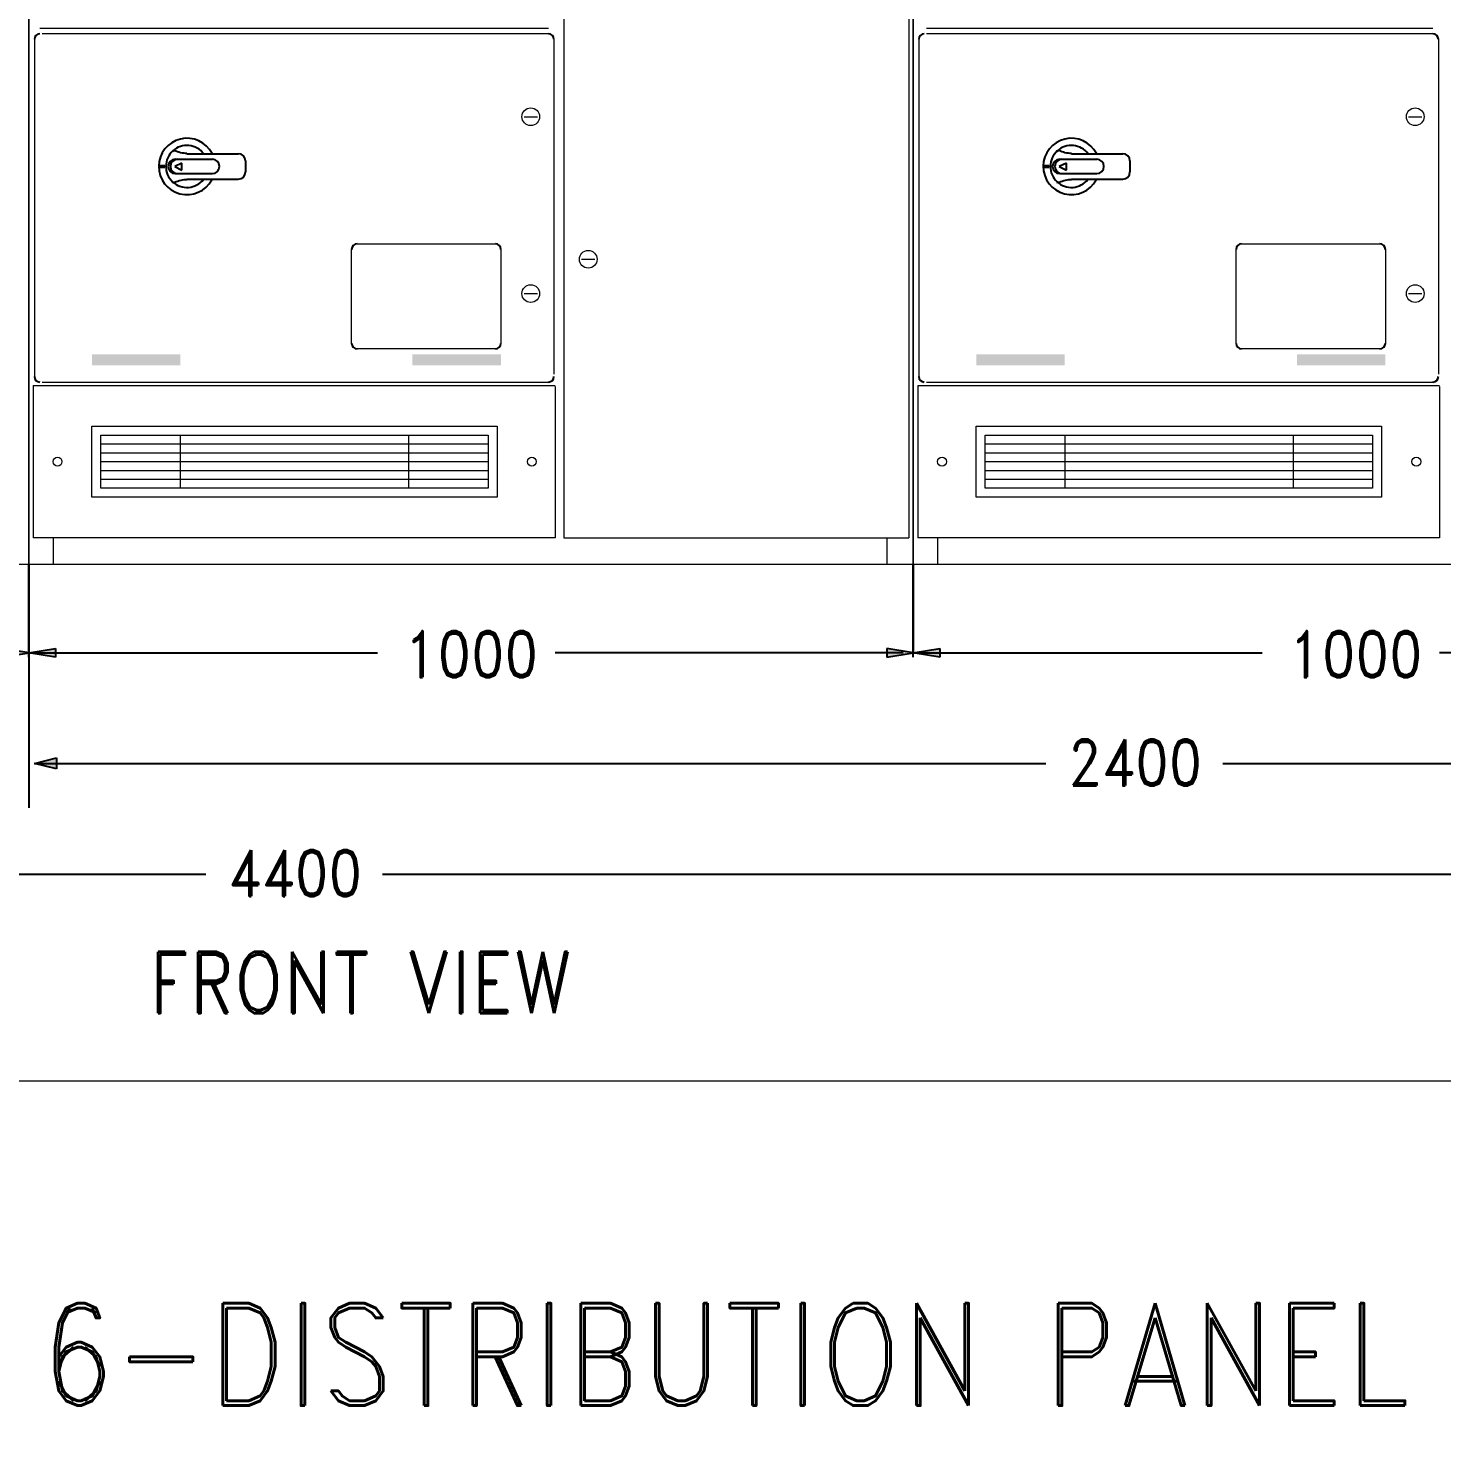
# Model space of a CAD drawing. Extents: x -5343388 to 7033982, y -486386 to 188356.
# Drawn here: x 893784 to 897236, y 132992 to 136439 of the extents above; entities that cross this region are included whole.
import ezdxf
from ezdxf.enums import TextEntityAlignment as Align

# ---------------------------------------------------------------- set-up
doc = ezdxf.new("R2010")
doc.units = 0
doc.header["$MEASUREMENT"] = 0
doc.linetypes.add('EPLANLINE7', pattern=[0])
doc.layers.add('E12', color=40, linetype='Continuous', lineweight=20)
doc.layers.add('E21', color=7, linetype='Continuous', lineweight=20)
doc.styles.add('DK Text', font='romand.shx', dxfattribs={"width": 0.85})

msp = doc.modelspace()

# ---------------------------------------------------------------- hatches: boundary and pattern name
for points in [[(893720.34627, 134924.23138), (893720.34627, 134902.63138), (893785.14627, 134913.43138)], [(893849.94627, 134924.23138), (893849.94627, 134902.63138), (893785.14627, 134913.43138)], [(895880.34627, 134924.23138), (895880.34627, 134902.63138), (895945.14627, 134913.43138)], [(896009.94627, 134924.23138), (896009.94627, 134902.63138), (895945.14627, 134913.43138)], [(893798.64627, 134643.43138), (893852.64627, 134656.93138), (893852.64627, 134629.93138)]]:
    msp.add_hatch(color=8).paths.add_polyline_path(points, flags=0)

# ---------------------------------------------------------------- linework, layer by layer
at = {"color": 8}
for p, q in [((893785.14627, 134902.63138), (893785.14627, 135129.43138)), ((893785.14627, 135128.08138), (893785.14627, 134913.43138)), ((895945.14627, 134902.63138), (895945.14627, 135129.43138)), ((895945.14627, 135128.08138), (895945.14627, 134913.43138)), ((893785.14627, 134967.43138), (893785.14627, 134535.43138)), ((893785.14627, 134967.43138), (893785.14627, 134535.43138)), ((893785.14627, 134913.43138), (893720.34627, 134924.23138)), ((893720.34627, 134902.63138), (893785.14627, 134913.43138)), ((893785.14627, 134913.43138), (893849.94627, 134924.23138)), ((893849.94627, 134902.63138), (893785.14627, 134913.43138)), ((893785.14627, 134913.43138), (894636.99627, 134913.43138)), ((893849.94627, 134924.23138), (893849.94627, 134902.63138)), ((895920.84627, 134913.43138), (895070.34627, 134913.43138)), ((895880.34627, 134924.23138), (895880.34627, 134902.63138)), ((895945.14627, 134913.43138), (895880.34627, 134924.23138)), ((895880.34627, 134902.63138), (895945.14627, 134913.43138)), ((895945.14627, 134913.43138), (896009.94627, 134924.23138)), ((896009.94627, 134902.63138), (895945.14627, 134913.43138)), ((895945.14627, 134913.43138), (896796.99627, 134913.43138)), ((896009.94627, 134924.23138), (896009.94627, 134902.63138)), ((898080.84627, 134913.43138), (897230.34627, 134913.43138)), ((893798.64627, 134643.43138), (893852.64627, 134656.93138)), ((893852.64627, 134629.93138), (893798.64627, 134643.43138)), ((893798.64627, 134643.43138), (896269.14627, 134643.43138)), ((893852.64627, 134656.93138), (893852.64627, 134629.93138)), ((896701.14627, 134643.43138), (898915.14627, 134643.43138)), ((889478.64627, 134373.43138), (894217.14627, 134373.43138)), ((894649.14627, 134373.43138), (898915.14627, 134373.43138))]:
    msp.add_line(p, q, dxfattribs=at)
at = {"color": 6, "linetype": 'Continuous', "lineweight": 0}
msp.add_lwpolyline([(888412.21285, 143250.5131), (902116.45632, 143250.5131), (902116.45632, 133867.75949), (888412.21285, 133867.75949)], close=True, dxfattribs=at)
at = {"layer": 'E12', "color": 1, "linetype": 'EPLANLINE7', "lineweight": 13}
for p, q in [((893785.14627, 139881.43138), (893785.14627, 135129.43138)), ((893785.14627, 135129.43138), (893785.14627, 139881.43138)), ((895945.14627, 139881.43138), (895945.14627, 135129.43138)), ((895945.14627, 135129.43138), (895945.14627, 139881.43138)), ((895091.94627, 139784.23138), (895091.94627, 135194.23138)), ((895934.34627, 139784.23138), (895934.34627, 135194.23138)), ((893812.14627, 136438.93138), (895054.14627, 136438.93138)), ((895054.14627, 136425.43138), (893817.54627, 136425.43138)), ((895977.54627, 136438.93138), (897214.14627, 136438.93138)), ((897214.14627, 136425.43138), (895977.54627, 136425.43138)), ((893798.64627, 136411.93138), (893798.64627, 135588.43138)), ((895067.64627, 136411.93138), (895067.64627, 135593.83138)), ((895958.64627, 136411.93138), (895958.64627, 135588.43138)), ((897227.64627, 136411.93138), (897227.64627, 135593.83138)), ((894994.74627, 136222.93138), (895027.14627, 136222.93138)), ((897154.74627, 136222.93138), (897187.14627, 136222.93138)), ((894587.04627, 135912.43138), (894924.54627, 135912.43138)), ((896747.04627, 135912.43138), (897084.54627, 135912.43138)), ((894573.54627, 135669.43138), (894573.54627, 135898.93138)), ((894938.04627, 135898.93138), (894938.04627, 135669.43138)), ((895135.14627, 135874.63138), (895167.54627, 135874.63138)), ((896733.54627, 135669.43138), (896733.54627, 135898.93138)), ((897098.04627, 135898.93138), (897098.04627, 135669.43138)), ((894994.74627, 135790.93138), (895027.14627, 135790.93138)), ((897154.74627, 135790.93138), (897187.14627, 135790.93138)), ((894924.54627, 135655.93138), (894587.04627, 135655.93138)), ((897084.54627, 135655.93138), (896747.04627, 135655.93138)), ((893795.94627, 135566.83138), (895070.34627, 135566.83138)), ((893795.94627, 135566.83138), (893795.94627, 135194.23138)), ((893817.54627, 135574.93138), (895054.14627, 135574.93138)), ((895070.34627, 135564.13138), (895070.34627, 135194.23138)), ((895955.94627, 135566.83138), (897230.34627, 135566.83138)), ((895955.94627, 135566.83138), (895955.94627, 135194.23138)), ((895977.54627, 135574.93138), (897214.14627, 135574.93138)), ((897230.34627, 135564.13138), (897230.34627, 135194.23138)), ((893939.04627, 135466.93138), (894928.59627, 135466.93138)), ((893939.04627, 135294.13138), (893939.04627, 135466.93138)), ((894928.59627, 135466.93138), (894928.59627, 135294.13138)), ((896099.04627, 135466.93138), (897088.59627, 135466.93138)), ((896099.04627, 135294.13138), (896099.04627, 135466.93138)), ((897088.59627, 135466.93138), (897088.59627, 135294.13138)), ((893960.64627, 135445.33138), (894906.99627, 135445.33138)), ((893960.64627, 135315.73138), (893960.64627, 135445.33138)), ((893960.64627, 135423.73138), (894906.99627, 135423.73138)), ((894155.04627, 135445.33138), (894155.04627, 135315.73138)), ((894712.59627, 135445.33138), (894712.59627, 135315.73138)), ((894906.99627, 135445.33138), (894906.99627, 135315.73138)), ((896120.64627, 135445.33138), (897066.99627, 135445.33138)), ((896120.64627, 135315.73138), (896120.64627, 135445.33138)), ((896120.64627, 135423.73138), (897066.99627, 135423.73138)), ((896315.04627, 135445.33138), (896315.04627, 135315.73138)), ((896872.59627, 135445.33138), (896872.59627, 135315.73138)), ((897066.99627, 135445.33138), (897066.99627, 135315.73138)), ((893960.64627, 135402.13138), (894906.99627, 135402.13138)), ((896120.64627, 135402.13138), (897066.99627, 135402.13138)), ((893960.64627, 135380.53138), (894906.99627, 135380.53138)), ((893960.64627, 135358.93138), (894906.99627, 135358.93138)), ((896120.64627, 135380.53138), (897066.99627, 135380.53138)), ((896120.64627, 135358.93138), (897066.99627, 135358.93138)), ((893960.64627, 135337.33138), (894906.99627, 135337.33138)), ((896120.64627, 135337.33138), (897066.99627, 135337.33138)), ((894928.59627, 135294.13138), (893939.04627, 135294.13138)), ((894906.99627, 135315.73138), (893960.64627, 135315.73138)), ((897088.59627, 135294.13138), (896099.04627, 135294.13138)), ((897066.99627, 135315.73138), (896120.64627, 135315.73138)), ((895070.34627, 135194.23138), (893795.94627, 135194.23138)), ((893844.54627, 135194.23138), (893844.54627, 135132.13138)), ((895091.94627, 135194.23138), (895934.34627, 135194.23138)), ((895880.34627, 135194.23138), (895880.34627, 135129.43138)), ((897230.34627, 135194.23138), (895955.94627, 135194.23138)), ((896004.54627, 135194.23138), (896004.54627, 135132.13138)), ((893785.14627, 135129.43138), (891625.14627, 135129.43138)), ((895945.14627, 135129.43138), (893785.14627, 135129.43138)), ((898105.14627, 135129.43138), (895945.14627, 135129.43138))]:
    msp.add_line(p, q, dxfattribs=at)
at = {"layer": 'E12', "color": 1, "linetype": 'EPLANLINE7', "lineweight": 25}
for p, q in [((894142.89627, 136118.98138), (894233.34627, 136118.98138)), ((894142.89627, 136118.98138), (894233.34627, 136118.98138)), ((894171.24627, 136132.48138), (894296.79627, 136132.48138)), ((894171.24627, 136132.48138), (894296.79627, 136132.48138)), ((894314.34627, 136114.93138), (894314.34627, 136087.93138)), ((894314.34627, 136114.93138), (894314.34627, 136087.93138)), ((896302.89627, 136118.98138), (896393.34627, 136118.98138)), ((896302.89627, 136118.98138), (896393.34627, 136118.98138)), ((896331.24627, 136132.48138), (896456.79627, 136132.48138)), ((896331.24627, 136132.48138), (896456.79627, 136132.48138)), ((896474.34627, 136114.93138), (896474.34627, 136087.93138)), ((896474.34627, 136114.93138), (896474.34627, 136087.93138)), ((894103.74627, 136102.78138), (894103.74627, 136100.08138)), ((894103.74627, 136102.78138), (894103.74627, 136100.08138)), ((894117.24627, 136102.78138), (894103.74627, 136102.78138)), ((894117.24627, 136102.78138), (894103.74627, 136102.78138)), ((894103.74627, 136100.08138), (894117.24627, 136100.08138)), ((894103.74627, 136100.08138), (894117.24627, 136100.08138)), ((894117.24627, 136100.08138), (894117.24627, 136102.78138)), ((894117.24627, 136100.08138), (894117.24627, 136102.78138)), ((894159.09627, 136109.53138), (894141.54627, 136101.43138)), ((894159.09627, 136109.53138), (894141.54627, 136101.43138)), ((894141.54627, 136101.43138), (894159.09627, 136091.98138)), ((894141.54627, 136101.43138), (894159.09627, 136091.98138)), ((894142.89627, 136083.88138), (894233.34627, 136083.88138)), ((894142.89627, 136083.88138), (894233.34627, 136083.88138)), ((894159.09627, 136091.98138), (894159.09627, 136109.53138)), ((894159.09627, 136091.98138), (894159.09627, 136109.53138)), ((896263.74627, 136102.78138), (896263.74627, 136100.08138)), ((896263.74627, 136102.78138), (896263.74627, 136100.08138)), ((896277.24627, 136102.78138), (896263.74627, 136102.78138)), ((896277.24627, 136102.78138), (896263.74627, 136102.78138)), ((896263.74627, 136100.08138), (896277.24627, 136100.08138)), ((896263.74627, 136100.08138), (896277.24627, 136100.08138)), ((896277.24627, 136100.08138), (896277.24627, 136102.78138)), ((896277.24627, 136100.08138), (896277.24627, 136102.78138)), ((896319.09627, 136109.53138), (896301.54627, 136101.43138)), ((896319.09627, 136109.53138), (896301.54627, 136101.43138)), ((896301.54627, 136101.43138), (896319.09627, 136091.98138)), ((896301.54627, 136101.43138), (896319.09627, 136091.98138)), ((896302.89627, 136083.88138), (896393.34627, 136083.88138)), ((896302.89627, 136083.88138), (896393.34627, 136083.88138)), ((896319.09627, 136091.98138), (896319.09627, 136109.53138)), ((896319.09627, 136091.98138), (896319.09627, 136109.53138)), ((894136.14627, 136063.63138), (894136.14627, 136063.63138)), ((894136.14627, 136063.63138), (894136.14627, 136063.63138)), ((894171.24627, 136070.38138), (894296.79627, 136070.38138)), ((894171.24627, 136070.38138), (894296.79627, 136070.38138)), ((896296.14627, 136063.63138), (896296.14627, 136063.63138)), ((896296.14627, 136063.63138), (896296.14627, 136063.63138)), ((896331.24627, 136070.38138), (896456.79627, 136070.38138)), ((896331.24627, 136070.38138), (896456.79627, 136070.38138))]:
    msp.add_line(p, q, dxfattribs=at)
at = {"layer": 'E12', "color": 1, "linetype": 'EPLANLINE7', "lineweight": 13, "ltscale": 2}
for centre, radius in [((895010.94627, 136222.93138), 21.6), ((897170.94627, 136222.93138), 21.6), ((895151.34627, 135874.63138), 21.6), ((895010.94627, 135790.93138), 21.6), ((897170.94627, 135790.93138), 21.6), ((893855.34627, 135380.53138), 10.8), ((895013.64627, 135380.53138), 10.8), ((896015.34627, 135380.53138), 10.8), ((897173.64627, 135380.53138), 10.8)]:
    msp.add_circle(centre, radius, dxfattribs=at)
at = {"layer": 'E12', "color": 1, "linetype": 'EPLANLINE7', "lineweight": 25, "ltscale": 2}
for centre, radius, start, end in [((893812.14627, 136411.93138), 13.5, 90, 180), ((895054.14627, 136411.93138), 13.5, 0, 90), ((895972.14627, 136411.93138), 13.5, 90, 180), ((897214.14627, 136411.93138), 13.5, 0, 90), ((894171.24627, 136101.43138), 68.85, 27, 332), ((894171.24627, 136101.43138), 68.85, 27, 332), ((894171.24627, 136101.43138), 51.3, 37, 132), ((894171.24627, 136101.43138), 51.3, 37, 132), ((896331.24627, 136101.43138), 68.85, 27, 332), ((896331.24627, 136101.43138), 68.85, 27, 332), ((896331.24627, 136101.43138), 51.3, 37, 132), ((896331.24627, 136101.43138), 51.3, 37, 132), ((894171.24627, 136101.43138), 51.3, 132, 227), ((894171.24627, 136101.43138), 51.3, 132, 227), ((894142.89627, 136101.43138), 17.55, 90, 270), ((894142.89627, 136101.43138), 17.55, 90, 270), ((894148.29627, 136101.43138), 17.55, 90, 270), ((894148.29627, 136101.43138), 17.55, 90, 270), ((894138.84627, 136135.18138), 4.05, 62, 132), ((894138.84627, 136135.18138), 4.05, 62, 132), ((894171.24627, 136198.63138), 64.8, 242, 270), ((894171.24627, 136198.63138), 64.8, 242, 270), ((894233.34627, 136101.43138), 17.55, 270, 90), ((894233.34627, 136101.43138), 17.55, 270, 90), ((894296.79627, 136114.93138), 17.55, 0, 90), ((894296.79627, 136114.93138), 17.55, 0, 90), ((896331.24627, 136101.43138), 51.3, 132, 227), ((896331.24627, 136101.43138), 51.3, 132, 227), ((896302.89627, 136101.43138), 17.55, 90, 270), ((896302.89627, 136101.43138), 17.55, 90, 270), ((896308.29627, 136101.43138), 17.55, 90, 270), ((896308.29627, 136101.43138), 17.55, 90, 270), ((896298.84627, 136135.18138), 4.05, 62, 132), ((896298.84627, 136135.18138), 4.05, 62, 132), ((896331.24627, 136198.63138), 64.8, 242, 270), ((896331.24627, 136198.63138), 64.8, 242, 270), ((896393.34627, 136101.43138), 17.55, 270, 90), ((896393.34627, 136101.43138), 17.55, 270, 90), ((896456.79627, 136114.93138), 17.55, 0, 90), ((896456.79627, 136114.93138), 17.55, 0, 90), ((894296.79627, 136087.93138), 17.55, 270, 0), ((894296.79627, 136087.93138), 17.55, 270, 0), ((896456.79627, 136087.93138), 17.55, 270, 0), ((896456.79627, 136087.93138), 17.55, 270, 0), ((894138.84627, 136066.33138), 4.05, 227, 297), ((894138.84627, 136066.33138), 4.05, 227, 297), ((894171.24627, 136101.43138), 51.3, 227, 322), ((894171.24627, 136101.43138), 51.3, 227, 322), ((894171.24627, 136004.23138), 64.8, 90, 117), ((894171.24627, 136004.23138), 64.8, 90, 117), ((896298.84627, 136066.33138), 4.05, 227, 297), ((896298.84627, 136066.33138), 4.05, 227, 297), ((896331.24627, 136101.43138), 51.3, 227, 322), ((896331.24627, 136101.43138), 51.3, 227, 322), ((896331.24627, 136004.23138), 64.8, 90, 117), ((896331.24627, 136004.23138), 64.8, 90, 117), ((894587.04627, 135898.93138), 13.5, 90, 180), ((894924.54627, 135898.93138), 13.5, 0, 90), ((896747.04627, 135898.93138), 13.5, 90, 180), ((897084.54627, 135898.93138), 13.5, 0, 90), ((894587.04627, 135669.43138), 13.5, 180, 270), ((894924.54627, 135669.43138), 13.5, 270, 0), ((896747.04627, 135669.43138), 13.5, 180, 270), ((897084.54627, 135669.43138), 13.5, 270, 0), ((893812.14627, 135588.43138), 13.5, 180, 270), ((895054.14627, 135588.43138), 13.5, 270, 0), ((895972.14627, 135588.43138), 13.5, 180, 270), ((897214.14627, 135588.43138), 13.5, 270, 0)]:
    msp.add_arc(centre, radius, start, end, dxfattribs=at)
at = {"layer": 'E12', "color": 1, "linetype": 'EPLANLINE7', "lineweight": 13, "ltscale": 2}
for points in [[(893939.04627, 135642.43138), (893939.04627, 135615.43138), (894155.04627, 135642.43138), (894155.04627, 135615.43138)], [(894722.04627, 135642.43138), (894722.04627, 135615.43138), (894938.04627, 135642.43138), (894938.04627, 135615.43138)], [(896099.04627, 135642.43138), (896099.04627, 135615.43138), (896315.04627, 135642.43138), (896315.04627, 135615.43138)], [(896882.04627, 135642.43138), (896882.04627, 135615.43138), (897098.04627, 135642.43138), (897098.04627, 135615.43138)]]:
    msp.add_solid(points, dxfattribs=at)

# ---------------------------------------------------------------- texts
at = {"layer": 'E21', "style": 'DK Text', "width": 0.85}
for s, height, p in [('1000', 112.5, (894865.14627, 134854.03138)), ('1000', 112.5, (897025.14627, 134854.03138)), ('FRONT VIEW', 150, (894595.14627, 134033.6709))]:
    msp.add_text(s, height=height, dxfattribs=at).set_placement(p, align=Align.CENTER)
for s, height, p in [('2400', 112.5, (896323.14627, 134589.43138)), ('4400', 112.5, (894271.14627, 134319.43138)), ('TYPICAL 6-DISTRIBUTION PANEL (TYP.)', 250, (892546.81033, 133075.14687))]:
    msp.add_text(s, height=height, dxfattribs=at).set_placement(p)

doc.saveas('drawing.dxf')
